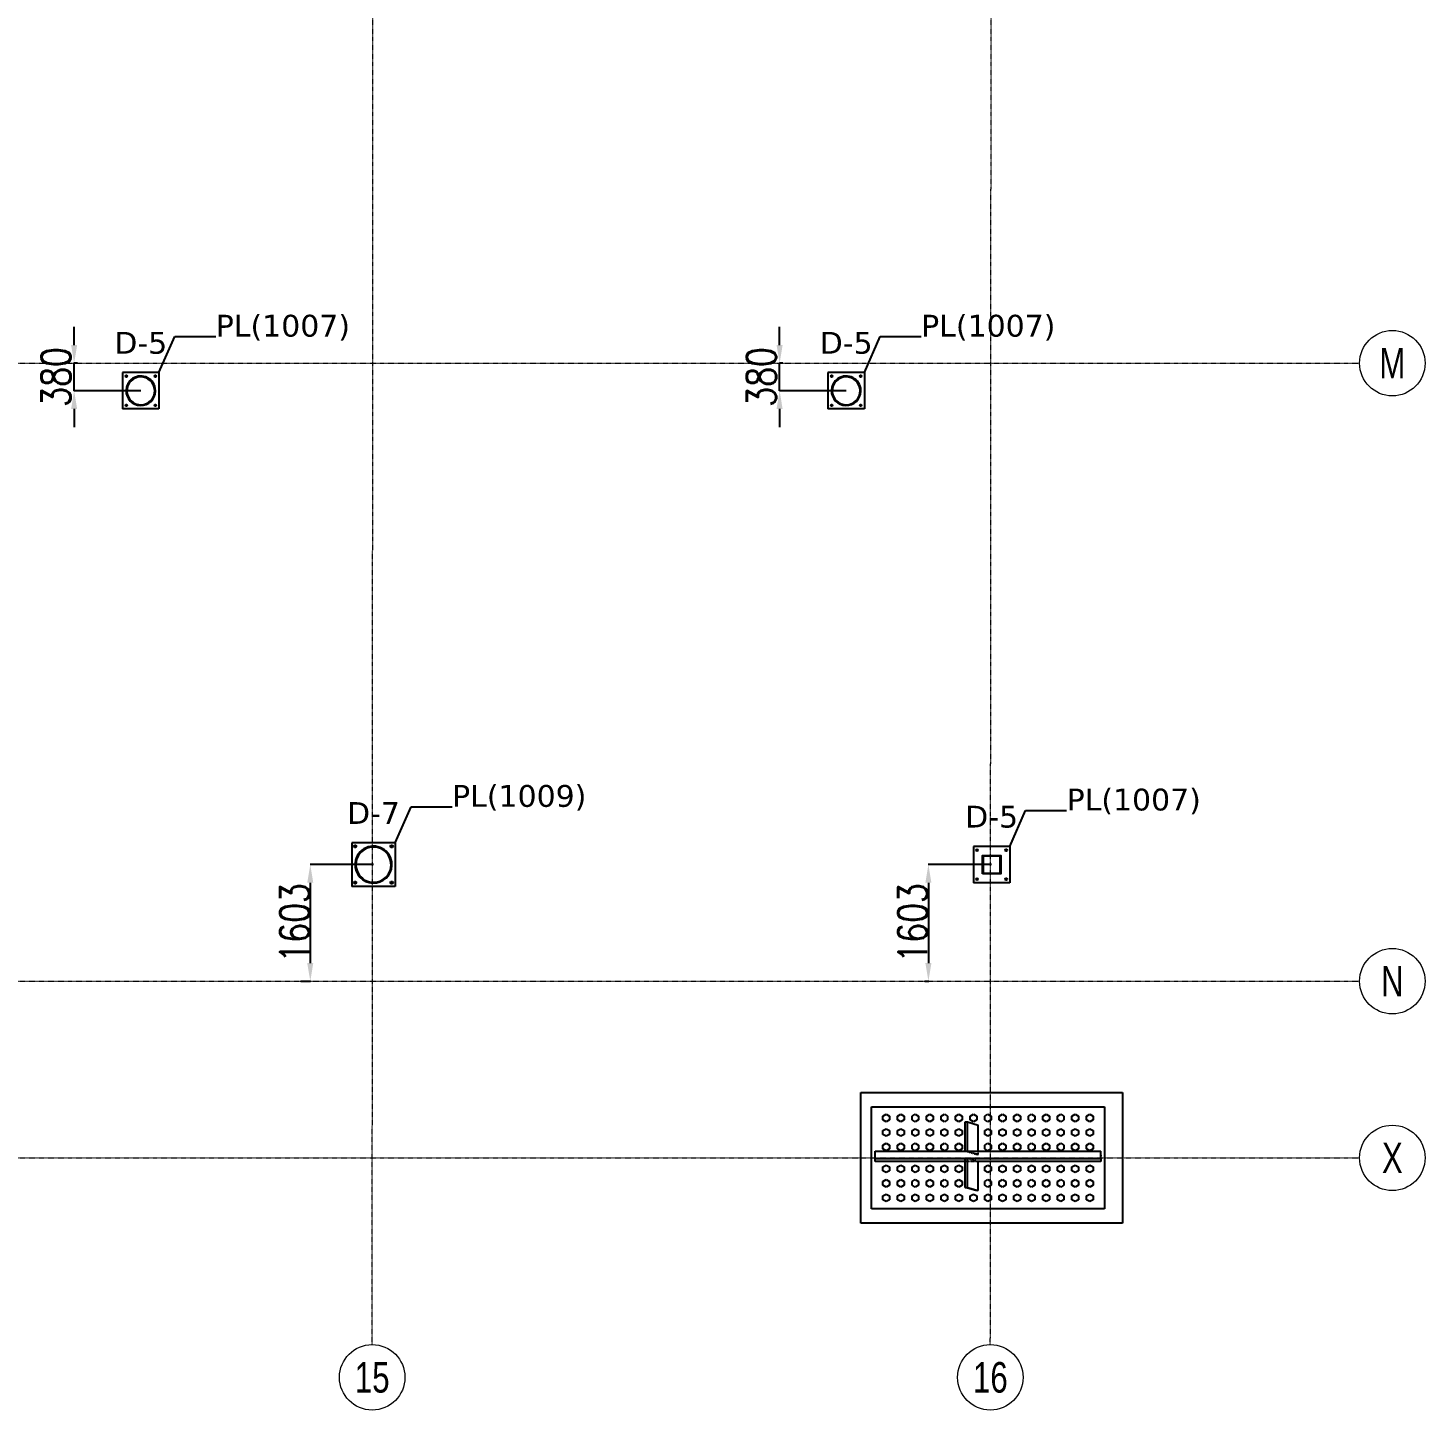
# Model space of a CAD drawing. Header units: millimetres. Extents: x 1541 to 289025, y -12015 to 47026.
# Drawn here: x 269813 to 289025, y 9007 to 28016 of the extents above; entities that cross this region are included whole.
import ezdxf
from ezdxf.enums import TextEntityAlignment as Align

# ---------------------------------------------------------------- set-up
doc = ezdxf.new("R2010")
doc.units = ezdxf.units.MM
doc.header["$LTSCALE"] = 0.1
doc.linetypes.add('DXK_LINE_DOT2', pattern=[3.9198, 1.9599, -1.9599])
doc.linetypes.add('Grid Line', pattern=[3.33375, 1.905, -0.47625, 0.47625, -0.47625])
doc.layers.get('0').update_dxf_attribs({"color": 255})
for name, color, linetype in [('COTAS', 8, 'Continuous'), ('PLATINAS', 5, 'Continuous'), ('TEXTO GENERAL', 3, 'Continuous')]:
    doc.layers.add(name, color=color, linetype=linetype)
doc.layers.add('E_EJES', color=8, linetype='Continuous', lineweight=9)
doc.layers.add('E_EJES-1', color=8, linetype='Grid Line', lineweight=9)
doc.styles.add('CNI_COTAS', font='romans.shx', dxfattribs={"width": 0.8})
doc.styles.add('Swis721 LtCn BT_1', font='swisscl.ttf', dxfattribs={"height": 0.42})
doc.styles.add('TEXTO GENERAL', font='verdana.ttf', dxfattribs={"height": 0.9})
doc.dimstyles.new('1.3', dxfattribs={"dimscale": 0, "dimtxt": 50, "dimasz": 30, "dimexe": 4, "dimexo": 4, "dimgap": 9, "dimtad": 1, "dimdec": 0, "dimzin": 4, "dimdsep": 46, "dimtxsty": 'CNI_COTAS', "dimcen": 0, "dimclrd": 256, "dimclrt": 3, "dimadec": 0, "dimazin": 0, "dimtfac": 1, "dimtdec": 0, "dimtmove": 2, "dimatfit": 0, "dimfxl": 0.05, "dimtolj": 1, "dimtzin": 0, "dimarcsym": 0})
doc.dimstyles.new('1.5', dxfattribs={"dimscale": 0, "dimtxt": 400, "dimasz": 250, "dimexe": 4, "dimexo": 4, "dimgap": 15, "dimtad": 1, "dimdec": 0, "dimzin": 4, "dimdsep": 46, "dimtxsty": 'CNI_COTAS', "dimcen": 0, "dimclrd": 256, "dimclrt": 3, "dimadec": 0, "dimazin": 0, "dimtfac": 1, "dimtdec": 0, "dimtmove": 2, "dimatfit": 0, "dimfxl": 0.05, "dimtolj": 1, "dimtzin": 0, "dimarcsym": 0})

# ---------------------------------------------------------------- blocks, each defined once
blk = doc.blocks.new('Grid - CNI_NOMBRE EJES-372759-_26_00m_LOC COLUMNAS Y MUROS PISO 7')
at = {"layer": 'E_EJES'}
blk.add_circle((0, 0), 0.003, dxfattribs=at)
blk = doc.blocks.new('*D837')
at = {"layer": 'COTAS', "color": 0, "lineweight": -2, "transparency": 16777216}
for p, q in [((273967, 16509), (273692, 16509)), ((273565, 14905), (273700, 14905))]:
    blk.add_line(p, q, dxfattribs=at)
at = {"layer": 'COTAS', "lineweight": -2, "transparency": 16777216}
blk.add_line((273696, 16259), (273696, 15155), dxfattribs=at)
at = {"layer": 'COTAS', "transparency": 16777216}
for points in [[(273654, 16259), (273737, 16259), (273696, 16509)], [(273654, 15155), (273737, 15155), (273696, 14905)]]:
    blk.add_solid(points, dxfattribs=at)
at = {"layer": 'Defpoints', "color": 0, "transparency": 16777216}
for p in [(273971, 16509), (273561, 14905), (273696, 14905)]:
    blk.add_point(p, dxfattribs=at)
at = {"layer": 'COTAS', "color": 3, "transparency": 16777216, "insert": (273481, 15707), "char_height": 400, "attachment_point": 5, "rotation": 90, "style": 'CNI_COTAS'}
blk.add_mtext('\\A1;1603', dxfattribs=at)
blk = doc.blocks.new('*D838')
at = {"layer": 'COTAS', "color": 0, "lineweight": -2, "transparency": 16777216}
for p, q in [((282255, 16509), (282192, 16509)), ((282147, 14905), (282200, 14905))]:
    blk.add_line(p, q, dxfattribs=at)
at = {"layer": 'COTAS', "lineweight": -2, "transparency": 16777216}
blk.add_line((282196, 16259), (282196, 15155), dxfattribs=at)
at = {"layer": 'COTAS', "transparency": 16777216}
for points in [[(282154, 16259), (282237, 16259), (282196, 16509)], [(282154, 15155), (282237, 15155), (282196, 14905)]]:
    blk.add_solid(points, dxfattribs=at)
at = {"layer": 'Defpoints', "color": 0, "transparency": 16777216}
for p in [(282259, 16509), (282143, 14905), (282196, 14905)]:
    blk.add_point(p, dxfattribs=at)
at = {"layer": 'COTAS', "color": 3, "transparency": 16777216, "insert": (281981, 15707), "char_height": 400, "attachment_point": 5, "rotation": 90, "style": 'CNI_COTAS'}
blk.add_mtext('\\A1;1603', dxfattribs=at)
blk = doc.blocks.new('*D864')
at = {"layer": 'COTAS', "lineweight": -2, "transparency": 16777216}
for p, q in [((280150, 23655), (280150, 23905)), ((280150, 23026), (280150, 23405)), ((280150, 22776), (280150, 22526))]:
    blk.add_line(p, q, dxfattribs=at)
at = {"layer": 'COTAS', "color": 0, "lineweight": -2, "transparency": 16777216}
for p, q in [((280196, 23405), (280146, 23405)), ((280196, 23026), (280146, 23026))]:
    blk.add_line(p, q, dxfattribs=at)
at = {"layer": 'COTAS', "transparency": 16777216}
for points in [[(280108, 23655), (280191, 23655), (280150, 23405)], [(280108, 22776), (280191, 22776), (280150, 23026)]]:
    blk.add_solid(points, dxfattribs=at)
at = {"layer": 'Defpoints', "color": 0, "transparency": 16777216}
for p in [(280150, 23405), (280200, 23405), (280200, 23026)]:
    blk.add_point(p, dxfattribs=at)
at = {"layer": 'COTAS', "color": 3, "transparency": 16777216, "insert": (279900, 23216), "char_height": 400, "attachment_point": 5, "rotation": 90, "style": 'CNI_COTAS'}
blk.add_mtext('\\A1;380', dxfattribs=at)
blk = doc.blocks.new('*D865')
at = {"layer": 'COTAS', "lineweight": -2, "transparency": 16777216}
for p, q in [((270448, 23655), (270448, 23905)), ((270448, 23026), (270448, 23405)), ((270448, 22776), (270448, 22526))]:
    blk.add_line(p, q, dxfattribs=at)
at = {"layer": 'COTAS', "color": 0, "lineweight": -2, "transparency": 16777216}
for p, q in [((270496, 23405), (270444, 23405)), ((270496, 23026), (270444, 23026))]:
    blk.add_line(p, q, dxfattribs=at)
at = {"layer": 'COTAS', "transparency": 16777216}
for points in [[(270407, 23655), (270490, 23655), (270448, 23405)], [(270407, 22776), (270490, 22776), (270448, 23026)]]:
    blk.add_solid(points, dxfattribs=at)
at = {"layer": 'Defpoints', "color": 0, "transparency": 16777216}
for p in [(270448, 23405), (270500, 23405), (270500, 23026)]:
    blk.add_point(p, dxfattribs=at)
at = {"layer": 'COTAS', "color": 3, "transparency": 16777216, "insert": (270198, 23216), "char_height": 400, "attachment_point": 5, "rotation": 90, "style": 'CNI_COTAS'}
blk.add_mtext('\\A1;380', dxfattribs=at)

msp = doc.modelspace()

# ---------------------------------------------------------------- linework, layer by layer
at = {"color": 7, "linetype": 'Continuous'}
for p, q in [((271149.3, 23225.8), (271157.1, 23239.3)), ((271157.1, 23212.3), (271149.3, 23225.8)), ((271157.1, 23239.3), (271172.7, 23239.3)), ((271172.7, 23212.3), (271157.1, 23212.3)), ((271172.7, 23239.3), (271180.5, 23225.8)), ((271180.5, 23225.8), (271172.7, 23212.3)), ((271549.3, 23225.8), (271557.1, 23239.3)), ((271557.1, 23212.3), (271549.3, 23225.8)), ((271557.1, 23239.3), (271572.7, 23239.3)), ((271572.7, 23212.3), (271557.1, 23212.3)), ((271572.7, 23239.3), (271580.5, 23225.8)), ((271580.5, 23225.8), (271572.7, 23212.3)), ((280849.4, 23225.8), (280857.2, 23239.3)), ((280857.2, 23212.3), (280849.4, 23225.8)), ((280857.2, 23239.3), (280872.7, 23239.3)), ((280872.7, 23212.3), (280857.2, 23212.3)), ((280872.7, 23239.3), (280880.5, 23225.8)), ((280880.5, 23225.8), (280872.7, 23212.3)), ((281249.4, 23225.8), (281257.2, 23239.3)), ((281257.2, 23212.3), (281249.4, 23225.8)), ((281257.2, 23239.3), (281272.7, 23239.3)), ((281272.7, 23212.3), (281257.2, 23212.3)), ((281272.7, 23239.3), (281280.5, 23225.8)), ((281280.5, 23225.8), (281272.7, 23212.3)), ((271149.3, 22825.8), (271157.1, 22839.3)), ((271157.1, 22812.3), (271149.3, 22825.8)), ((271157.1, 22839.3), (271172.7, 22839.3)), ((271172.7, 22812.3), (271157.1, 22812.3)), ((271172.7, 22839.3), (271180.5, 22825.8)), ((271180.5, 22825.8), (271172.7, 22812.3)), ((271549.3, 22825.8), (271557.1, 22839.3)), ((271557.1, 22812.3), (271549.3, 22825.8)), ((271557.1, 22839.3), (271572.7, 22839.3)), ((271572.7, 22812.3), (271557.1, 22812.3)), ((271572.7, 22839.3), (271580.5, 22825.8)), ((271580.5, 22825.8), (271572.7, 22812.3)), ((280849.4, 22825.8), (280857.2, 22839.3)), ((280857.2, 22812.3), (280849.4, 22825.8)), ((280857.2, 22839.3), (280872.7, 22839.3)), ((280872.7, 22812.3), (280857.2, 22812.3)), ((280872.7, 22839.3), (280880.5, 22825.8)), ((280880.5, 22825.8), (280872.7, 22812.3)), ((281249.4, 22825.8), (281257.2, 22839.3)), ((281257.2, 22812.3), (281249.4, 22825.8)), ((281257.2, 22839.3), (281272.7, 22839.3)), ((281272.7, 22812.3), (281257.2, 22812.3)), ((281272.7, 22839.3), (281280.5, 22825.8)), ((281280.5, 22825.8), (281272.7, 22812.3)), ((274296.5, 16758.7), (274305.7, 16774.7)), ((274305.7, 16742.7), (274296.5, 16758.7)), ((274305.7, 16774.7), (274324.2, 16774.7)), ((274324.2, 16742.7), (274305.7, 16742.7)), ((274324.2, 16774.7), (274333.4, 16758.7)), ((274333.4, 16758.7), (274324.2, 16742.7)), ((274796.5, 16758.7), (274805.7, 16774.7)), ((274805.7, 16742.7), (274796.5, 16758.7)), ((274805.7, 16774.7), (274824.2, 16774.7)), ((274824.2, 16742.7), (274805.7, 16742.7)), ((274824.2, 16774.7), (274833.4, 16758.7)), ((274833.4, 16758.7), (274824.2, 16742.7)), ((282849.4, 16708.8), (282857.1, 16722.3)), ((282857.1, 16722.3), (282872.7, 16722.3)), ((282872.7, 16722.3), (282880.5, 16708.8)), ((283249.4, 16708.8), (283257.1, 16722.3)), ((283257.1, 16722.3), (283272.7, 16722.3)), ((283272.7, 16722.3), (283280.5, 16708.8)), ((282857.1, 16695.3), (282849.4, 16708.8)), ((282872.7, 16695.3), (282857.1, 16695.3)), ((282880.5, 16708.8), (282872.7, 16695.3)), ((283257.1, 16695.3), (283249.4, 16708.8)), ((283272.7, 16695.3), (283257.1, 16695.3)), ((283280.5, 16708.8), (283272.7, 16695.3)), ((274296.5, 16258.7), (274305.7, 16274.7)), ((274305.7, 16242.7), (274296.5, 16258.7)), ((274305.7, 16274.7), (274324.2, 16274.7)), ((274324.2, 16242.7), (274305.7, 16242.7)), ((274324.2, 16274.7), (274333.4, 16258.7)), ((274333.4, 16258.7), (274324.2, 16242.7)), ((274796.5, 16258.7), (274805.7, 16274.7)), ((274805.7, 16242.7), (274796.5, 16258.7)), ((274805.7, 16274.7), (274824.2, 16274.7)), ((274824.2, 16242.7), (274805.7, 16242.7)), ((274824.2, 16274.7), (274833.4, 16258.7)), ((274833.4, 16258.7), (274824.2, 16242.7)), ((282849.4, 16308.8), (282857.1, 16322.3)), ((282857.1, 16295.3), (282849.4, 16308.8)), ((282857.1, 16322.3), (282872.7, 16322.3)), ((282872.7, 16295.3), (282857.1, 16295.3)), ((282872.7, 16322.3), (282880.5, 16308.8)), ((282880.5, 16308.8), (282872.7, 16295.3)), ((283249.4, 16308.8), (283257.1, 16322.3)), ((283257.1, 16295.3), (283249.4, 16308.8)), ((283257.1, 16322.3), (283272.7, 16322.3)), ((283272.7, 16295.3), (283257.1, 16295.3)), ((283272.7, 16322.3), (283280.5, 16308.8)), ((283280.5, 16308.8), (283272.7, 16295.3))]:
    msp.add_line(p, q, dxfattribs=at)
at = {"color": 8, "linetype": 'Continuous'}
for p, q in [((281264.9, 13375.4), (284864.9, 13375.4)), ((281264.9, 11575.4), (281264.9, 13375.4)), ((284864.9, 13375.4), (284864.9, 11575.4)), ((281415.2, 11775.4), (281415.2, 13175.4)), ((281415.2, 13175.4), (284615.2, 13175.4)), ((281570.2, 13051.4), (281615.2, 13077.4)), ((281615.2, 13077.4), (281660.2, 13051.4)), ((281770.2, 13051.4), (281815.2, 13077.4)), ((281815.2, 13077.4), (281860.2, 13051.4)), ((281970.2, 13051.4), (282015.2, 13077.4)), ((282015.2, 13077.4), (282060.2, 13051.4)), ((282170.2, 13051.4), (282215.2, 13077.4)), ((282215.2, 13077.4), (282260.2, 13051.4)), ((282370.2, 13051.4), (282415.2, 13077.4)), ((282415.2, 13077.4), (282460.2, 13051.4)), ((282570.2, 13051.4), (282615.2, 13077.4)), ((282615.2, 13077.4), (282660.2, 13051.4)), ((282770.2, 13051.4), (282815.2, 13077.4)), ((282815.2, 13077.4), (282860.2, 13051.4)), ((282970.2, 13051.4), (283015.2, 13077.4)), ((283015.2, 13077.4), (283060.2, 13051.4)), ((283170.2, 13051.4), (283215.2, 13077.4)), ((283215.2, 13077.4), (283260.2, 13051.4)), ((283370.2, 13051.4), (283415.2, 13077.4)), ((283415.2, 13077.4), (283460.2, 13051.4)), ((283570.2, 13051.4), (283615.2, 13077.4)), ((283615.2, 13077.4), (283660.2, 13051.4)), ((283770.2, 13051.4), (283815.2, 13077.4)), ((283815.2, 13077.4), (283860.2, 13051.4)), ((283970.2, 13051.4), (284015.2, 13077.4)), ((284015.2, 13077.4), (284060.2, 13051.4)), ((284170.2, 13051.4), (284215.2, 13077.4)), ((284215.2, 13077.4), (284260.2, 13051.4)), ((284370.2, 13051.4), (284415.2, 13077.4)), ((284415.2, 13077.4), (284460.2, 13051.4)), ((284615.2, 13175.4), (284615.2, 11775.4)), ((281570.2, 12999.4), (281570.2, 13051.4)), ((281615.2, 12973.4), (281570.2, 12999.4)), ((281570.2, 12851.4), (281615.2, 12877.4)), ((281660.2, 12999.4), (281615.2, 12973.4)), ((281615.2, 12877.4), (281660.2, 12851.4)), ((281660.2, 13051.4), (281660.2, 12999.4)), ((281770.2, 12999.4), (281770.2, 13051.4)), ((281815.2, 12973.4), (281770.2, 12999.4)), ((281770.2, 12851.4), (281815.2, 12877.4)), ((281860.2, 12999.4), (281815.2, 12973.4)), ((281815.2, 12877.4), (281860.2, 12851.4)), ((281860.2, 13051.4), (281860.2, 12999.4)), ((281970.2, 12999.4), (281970.2, 13051.4)), ((282015.2, 12973.4), (281970.2, 12999.4)), ((281970.2, 12851.4), (282015.2, 12877.4)), ((282060.2, 12999.4), (282015.2, 12973.4)), ((282015.2, 12877.4), (282060.2, 12851.4)), ((282060.2, 13051.4), (282060.2, 12999.4)), ((282170.2, 12999.4), (282170.2, 13051.4)), ((282215.2, 12973.4), (282170.2, 12999.4)), ((282170.2, 12851.4), (282215.2, 12877.4)), ((282260.2, 12999.4), (282215.2, 12973.4)), ((282215.2, 12877.4), (282260.2, 12851.4)), ((282260.2, 13051.4), (282260.2, 12999.4)), ((282370.2, 12999.4), (282370.2, 13051.4)), ((282415.2, 12973.4), (282370.2, 12999.4)), ((282370.2, 12851.4), (282415.2, 12877.4)), ((282460.2, 12999.4), (282415.2, 12973.4)), ((282415.2, 12877.4), (282460.2, 12851.4)), ((282460.2, 13051.4), (282460.2, 12999.4)), ((282570.2, 12999.4), (282570.2, 13051.4)), ((282615.2, 12973.4), (282570.2, 12999.4)), ((282570.2, 12851.4), (282615.2, 12877.4)), ((282660.2, 12999.4), (282615.2, 12973.4)), ((282615.2, 12877.4), (282660.2, 12851.4)), ((282660.2, 13051.4), (282660.2, 12999.4)), ((282699.3, 12568.5), (282699.3, 12970)), ((282699.3, 12970), (282732.7, 12969.2)), ((282732.7, 12969.2), (282881, 12924.8)), ((282732.7, 12567.7), (282732.7, 12969.2)), ((282770.2, 12999.4), (282770.2, 13051.4)), ((282815.2, 12973.4), (282770.2, 12999.4)), ((282860.2, 12999.4), (282815.2, 12973.4)), ((282860.2, 13051.4), (282860.2, 12999.4)), ((282880.3, 12569), (282881, 12924.8)), ((282970.2, 12999.4), (282970.2, 13051.4)), ((283015.2, 12973.4), (282970.2, 12999.4)), ((282970.2, 12851.4), (283015.2, 12877.4)), ((283060.2, 12999.4), (283015.2, 12973.4)), ((283015.2, 12877.4), (283060.2, 12851.4)), ((283060.2, 13051.4), (283060.2, 12999.4)), ((283170.2, 12999.4), (283170.2, 13051.4)), ((283215.2, 12973.4), (283170.2, 12999.4)), ((283170.2, 12851.4), (283215.2, 12877.4)), ((283260.2, 12999.4), (283215.2, 12973.4)), ((283215.2, 12877.4), (283260.2, 12851.4)), ((283260.2, 13051.4), (283260.2, 12999.4)), ((283370.2, 12999.4), (283370.2, 13051.4)), ((283415.2, 12973.4), (283370.2, 12999.4)), ((283370.2, 12851.4), (283415.2, 12877.4)), ((283460.2, 12999.4), (283415.2, 12973.4)), ((283415.2, 12877.4), (283460.2, 12851.4)), ((283460.2, 13051.4), (283460.2, 12999.4)), ((283570.2, 12999.4), (283570.2, 13051.4)), ((283615.2, 12973.4), (283570.2, 12999.4)), ((283570.2, 12851.4), (283615.2, 12877.4)), ((283660.2, 12999.4), (283615.2, 12973.4)), ((283615.2, 12877.4), (283660.2, 12851.4)), ((283660.2, 13051.4), (283660.2, 12999.4)), ((283770.2, 12999.4), (283770.2, 13051.4)), ((283815.2, 12973.4), (283770.2, 12999.4)), ((283770.2, 12851.4), (283815.2, 12877.4)), ((283860.2, 12999.4), (283815.2, 12973.4)), ((283815.2, 12877.4), (283860.2, 12851.4)), ((283860.2, 13051.4), (283860.2, 12999.4)), ((283970.2, 12999.4), (283970.2, 13051.4)), ((284015.2, 12973.4), (283970.2, 12999.4)), ((283970.2, 12851.4), (284015.2, 12877.4)), ((284060.2, 12999.4), (284015.2, 12973.4)), ((284015.2, 12877.4), (284060.2, 12851.4)), ((284060.2, 13051.4), (284060.2, 12999.4)), ((284170.2, 12999.4), (284170.2, 13051.4)), ((284215.2, 12973.4), (284170.2, 12999.4)), ((284170.2, 12851.4), (284215.2, 12877.4)), ((284260.2, 12999.4), (284215.2, 12973.4)), ((284215.2, 12877.4), (284260.2, 12851.4)), ((284260.2, 13051.4), (284260.2, 12999.4)), ((284370.2, 12999.4), (284370.2, 13051.4)), ((284415.2, 12973.4), (284370.2, 12999.4)), ((284370.2, 12851.4), (284415.2, 12877.4)), ((284460.2, 12999.4), (284415.2, 12973.4)), ((284415.2, 12877.4), (284460.2, 12851.4)), ((284460.2, 13051.4), (284460.2, 12999.4)), ((281570.2, 12799.4), (281570.2, 12851.4)), ((281615.2, 12773.4), (281570.2, 12799.4)), ((281660.2, 12799.4), (281615.2, 12773.4)), ((281660.2, 12851.4), (281660.2, 12799.4)), ((281770.2, 12799.4), (281770.2, 12851.4)), ((281815.2, 12773.4), (281770.2, 12799.4)), ((281860.2, 12799.4), (281815.2, 12773.4)), ((281860.2, 12851.4), (281860.2, 12799.4)), ((281970.2, 12799.4), (281970.2, 12851.4)), ((282015.2, 12773.4), (281970.2, 12799.4)), ((282060.2, 12799.4), (282015.2, 12773.4)), ((282060.2, 12851.4), (282060.2, 12799.4)), ((282170.2, 12799.4), (282170.2, 12851.4)), ((282215.2, 12773.4), (282170.2, 12799.4)), ((282260.2, 12799.4), (282215.2, 12773.4)), ((282260.2, 12851.4), (282260.2, 12799.4)), ((282370.2, 12799.4), (282370.2, 12851.4)), ((282415.2, 12773.4), (282370.2, 12799.4)), ((282460.2, 12799.4), (282415.2, 12773.4)), ((282460.2, 12851.4), (282460.2, 12799.4)), ((282570.2, 12799.4), (282570.2, 12851.4)), ((282615.2, 12773.4), (282570.2, 12799.4)), ((282660.2, 12799.4), (282615.2, 12773.4)), ((282660.2, 12851.4), (282660.2, 12799.4)), ((282970.2, 12799.4), (282970.2, 12851.4)), ((283015.2, 12773.4), (282970.2, 12799.4)), ((283060.2, 12799.4), (283015.2, 12773.4)), ((283060.2, 12851.4), (283060.2, 12799.4)), ((283170.2, 12799.4), (283170.2, 12851.4)), ((283215.2, 12773.4), (283170.2, 12799.4)), ((283260.2, 12799.4), (283215.2, 12773.4)), ((283260.2, 12851.4), (283260.2, 12799.4)), ((283370.2, 12799.4), (283370.2, 12851.4)), ((283415.2, 12773.4), (283370.2, 12799.4)), ((283460.2, 12799.4), (283415.2, 12773.4)), ((283460.2, 12851.4), (283460.2, 12799.4)), ((283570.2, 12799.4), (283570.2, 12851.4)), ((283615.2, 12773.4), (283570.2, 12799.4)), ((283660.2, 12799.4), (283615.2, 12773.4)), ((283660.2, 12851.4), (283660.2, 12799.4)), ((283770.2, 12799.4), (283770.2, 12851.4)), ((283815.2, 12773.4), (283770.2, 12799.4)), ((283860.2, 12799.4), (283815.2, 12773.4)), ((283860.2, 12851.4), (283860.2, 12799.4)), ((283970.2, 12799.4), (283970.2, 12851.4)), ((284015.2, 12773.4), (283970.2, 12799.4)), ((284060.2, 12799.4), (284015.2, 12773.4)), ((284060.2, 12851.4), (284060.2, 12799.4)), ((284170.2, 12799.4), (284170.2, 12851.4)), ((284215.2, 12773.4), (284170.2, 12799.4)), ((284260.2, 12799.4), (284215.2, 12773.4)), ((284260.2, 12851.4), (284260.2, 12799.4)), ((284370.2, 12799.4), (284370.2, 12851.4)), ((284415.2, 12773.4), (284370.2, 12799.4)), ((284460.2, 12799.4), (284415.2, 12773.4)), ((284460.2, 12851.4), (284460.2, 12799.4)), ((281465.1, 12468.6), (281465.1, 12569)), ((281465.1, 12569), (284558.6, 12569)), ((281570.2, 12651.4), (281615.2, 12677.4)), ((281570.2, 12599.4), (281570.2, 12651.4)), ((281615.2, 12573.4), (281570.2, 12599.4)), ((281615.2, 12677.4), (281660.2, 12651.4)), ((281660.2, 12599.4), (281615.2, 12573.4)), ((281660.2, 12651.4), (281660.2, 12599.4)), ((281770.2, 12651.4), (281815.2, 12677.4)), ((281770.2, 12599.4), (281770.2, 12651.4)), ((281815.2, 12573.4), (281770.2, 12599.4)), ((281815.2, 12677.4), (281860.2, 12651.4)), ((281860.2, 12599.4), (281815.2, 12573.4)), ((281860.2, 12651.4), (281860.2, 12599.4)), ((281970.2, 12651.4), (282015.2, 12677.4)), ((281970.2, 12599.4), (281970.2, 12651.4)), ((282015.2, 12573.4), (281970.2, 12599.4)), ((282015.2, 12677.4), (282060.2, 12651.4)), ((282060.2, 12599.4), (282015.2, 12573.4)), ((282060.2, 12651.4), (282060.2, 12599.4)), ((282170.2, 12651.4), (282215.2, 12677.4)), ((282170.2, 12599.4), (282170.2, 12651.4)), ((282215.2, 12573.4), (282170.2, 12599.4)), ((282215.2, 12677.4), (282260.2, 12651.4)), ((282260.2, 12599.4), (282215.2, 12573.4)), ((282260.2, 12651.4), (282260.2, 12599.4)), ((282370.2, 12651.4), (282415.2, 12677.4)), ((282370.2, 12599.4), (282370.2, 12651.4)), ((282415.2, 12573.4), (282370.2, 12599.4)), ((282415.2, 12677.4), (282460.2, 12651.4)), ((282460.2, 12599.4), (282415.2, 12573.4)), ((282460.2, 12651.4), (282460.2, 12599.4)), ((282570.2, 12651.4), (282615.2, 12677.4)), ((282570.2, 12599.4), (282570.2, 12651.4)), ((282615.2, 12573.4), (282570.2, 12599.4)), ((282615.2, 12677.4), (282660.2, 12651.4)), ((282660.2, 12599.4), (282615.2, 12573.4)), ((282660.2, 12651.4), (282660.2, 12599.4)), ((282699.3, 12568.5), (282732.7, 12567.7)), ((282970.2, 12651.4), (283015.2, 12677.4)), ((282970.2, 12599.4), (282970.2, 12651.4)), ((283015.2, 12573.4), (282970.2, 12599.4)), ((283015.2, 12677.4), (283060.2, 12651.4)), ((283060.2, 12599.4), (283015.2, 12573.4)), ((283060.2, 12651.4), (283060.2, 12599.4)), ((283170.2, 12651.4), (283215.2, 12677.4)), ((283170.2, 12599.4), (283170.2, 12651.4)), ((283215.2, 12573.4), (283170.2, 12599.4)), ((283215.2, 12677.4), (283260.2, 12651.4)), ((283260.2, 12599.4), (283215.2, 12573.4)), ((283260.2, 12651.4), (283260.2, 12599.4)), ((283370.2, 12651.4), (283415.2, 12677.4)), ((283370.2, 12599.4), (283370.2, 12651.4)), ((283415.2, 12573.4), (283370.2, 12599.4)), ((283415.2, 12677.4), (283460.2, 12651.4)), ((283460.2, 12599.4), (283415.2, 12573.4)), ((283460.2, 12651.4), (283460.2, 12599.4)), ((283570.2, 12651.4), (283615.2, 12677.4)), ((283570.2, 12599.4), (283570.2, 12651.4)), ((283615.2, 12573.4), (283570.2, 12599.4)), ((283615.2, 12677.4), (283660.2, 12651.4)), ((283660.2, 12599.4), (283615.2, 12573.4)), ((283660.2, 12651.4), (283660.2, 12599.4)), ((283770.2, 12651.4), (283815.2, 12677.4)), ((283770.2, 12599.4), (283770.2, 12651.4)), ((283815.2, 12573.4), (283770.2, 12599.4)), ((283815.2, 12677.4), (283860.2, 12651.4)), ((283860.2, 12599.4), (283815.2, 12573.4)), ((283860.2, 12651.4), (283860.2, 12599.4)), ((283970.2, 12651.4), (284015.2, 12677.4)), ((283970.2, 12599.4), (283970.2, 12651.4)), ((284015.2, 12573.4), (283970.2, 12599.4)), ((284015.2, 12677.4), (284060.2, 12651.4)), ((284060.2, 12599.4), (284015.2, 12573.4)), ((284060.2, 12651.4), (284060.2, 12599.4)), ((284170.2, 12651.4), (284215.2, 12677.4)), ((284170.2, 12599.4), (284170.2, 12651.4)), ((284215.2, 12573.4), (284170.2, 12599.4)), ((284215.2, 12677.4), (284260.2, 12651.4)), ((284260.2, 12599.4), (284215.2, 12573.4)), ((284260.2, 12651.4), (284260.2, 12599.4)), ((284370.2, 12651.4), (284415.2, 12677.4)), ((284370.2, 12599.4), (284370.2, 12651.4)), ((284415.2, 12573.4), (284370.2, 12599.4)), ((284415.2, 12677.4), (284460.2, 12651.4)), ((284460.2, 12599.4), (284415.2, 12573.4)), ((284460.2, 12651.4), (284460.2, 12599.4)), ((284558.6, 12569), (284565.1, 12568.4)), ((284558.6, 12569), (284565.1, 12497)), ((284565.1, 12497), (284565.1, 12568.4)), ((284565.1, 12468.6), (284565.1, 12497)), ((281465.1, 12425.6), (281465.1, 12468.6)), ((281465.1, 12468.6), (284565.1, 12468.6)), ((282699.2, 12425.6), (281465.1, 12425.6)), ((281570.2, 12351.4), (281615.2, 12377.4)), ((281570.2, 12299.4), (281570.2, 12351.4)), ((281615.2, 12273.4), (281570.2, 12299.4)), ((281615.2, 12377.4), (281660.2, 12351.4)), ((281660.2, 12299.4), (281615.2, 12273.4)), ((281660.2, 12351.4), (281660.2, 12299.4)), ((281770.2, 12351.4), (281815.2, 12377.4)), ((281770.2, 12299.4), (281770.2, 12351.4)), ((281815.2, 12273.4), (281770.2, 12299.4)), ((281815.2, 12377.4), (281860.2, 12351.4)), ((281860.2, 12299.4), (281815.2, 12273.4)), ((281860.2, 12351.4), (281860.2, 12299.4)), ((281970.2, 12351.4), (282015.2, 12377.4)), ((281970.2, 12299.4), (281970.2, 12351.4)), ((282015.2, 12273.4), (281970.2, 12299.4)), ((282015.2, 12377.4), (282060.2, 12351.4)), ((282060.2, 12299.4), (282015.2, 12273.4)), ((282060.2, 12351.4), (282060.2, 12299.4)), ((282170.2, 12351.4), (282215.2, 12377.4)), ((282170.2, 12299.4), (282170.2, 12351.4)), ((282215.2, 12273.4), (282170.2, 12299.4)), ((282215.2, 12377.4), (282260.2, 12351.4)), ((282260.2, 12299.4), (282215.2, 12273.4)), ((282260.2, 12351.4), (282260.2, 12299.4)), ((282370.2, 12351.4), (282415.2, 12377.4)), ((282370.2, 12299.4), (282370.2, 12351.4)), ((282415.2, 12273.4), (282370.2, 12299.4)), ((282415.2, 12377.4), (282460.2, 12351.4)), ((282460.2, 12299.4), (282415.2, 12273.4)), ((282460.2, 12351.4), (282460.2, 12299.4)), ((282570.2, 12351.4), (282615.2, 12377.4)), ((282570.2, 12299.4), (282570.2, 12351.4)), ((282615.2, 12273.4), (282570.2, 12299.4)), ((282615.2, 12377.4), (282660.2, 12351.4)), ((282660.2, 12299.4), (282615.2, 12273.4)), ((282660.2, 12351.4), (282660.2, 12299.4)), ((282699.1, 12070), (282699.2, 12471.7)), ((282699.2, 12471.7), (282732.7, 12470.9)), ((282732.6, 12069.2), (282732.7, 12470.9)), ((282880.1, 12025.9), (282881, 12426.2)), ((284565.1, 12425.6), (282881, 12425.6)), ((282970.2, 12351.4), (283015.2, 12377.4)), ((282970.2, 12299.4), (282970.2, 12351.4)), ((283015.2, 12273.4), (282970.2, 12299.4)), ((283015.2, 12377.4), (283060.2, 12351.4)), ((283060.2, 12299.4), (283015.2, 12273.4)), ((283060.2, 12351.4), (283060.2, 12299.4)), ((283170.2, 12351.4), (283215.2, 12377.4)), ((283170.2, 12299.4), (283170.2, 12351.4)), ((283215.2, 12273.4), (283170.2, 12299.4)), ((283215.2, 12377.4), (283260.2, 12351.4)), ((283260.2, 12299.4), (283215.2, 12273.4)), ((283260.2, 12351.4), (283260.2, 12299.4)), ((283370.2, 12351.4), (283415.2, 12377.4)), ((283370.2, 12299.4), (283370.2, 12351.4)), ((283415.2, 12273.4), (283370.2, 12299.4)), ((283415.2, 12377.4), (283460.2, 12351.4)), ((283460.2, 12299.4), (283415.2, 12273.4)), ((283460.2, 12351.4), (283460.2, 12299.4)), ((283570.2, 12351.4), (283615.2, 12377.4)), ((283570.2, 12299.4), (283570.2, 12351.4)), ((283615.2, 12273.4), (283570.2, 12299.4)), ((283615.2, 12377.4), (283660.2, 12351.4)), ((283660.2, 12299.4), (283615.2, 12273.4)), ((283660.2, 12351.4), (283660.2, 12299.4)), ((283770.2, 12351.4), (283815.2, 12377.4)), ((283770.2, 12299.4), (283770.2, 12351.4)), ((283815.2, 12273.4), (283770.2, 12299.4)), ((283815.2, 12377.4), (283860.2, 12351.4)), ((283860.2, 12299.4), (283815.2, 12273.4)), ((283860.2, 12351.4), (283860.2, 12299.4)), ((283970.2, 12351.4), (284015.2, 12377.4)), ((283970.2, 12299.4), (283970.2, 12351.4)), ((284015.2, 12273.4), (283970.2, 12299.4)), ((284015.2, 12377.4), (284060.2, 12351.4)), ((284060.2, 12299.4), (284015.2, 12273.4)), ((284060.2, 12351.4), (284060.2, 12299.4)), ((284170.2, 12351.4), (284215.2, 12377.4)), ((284170.2, 12299.4), (284170.2, 12351.4)), ((284215.2, 12273.4), (284170.2, 12299.4)), ((284215.2, 12377.4), (284260.2, 12351.4)), ((284260.2, 12299.4), (284215.2, 12273.4)), ((284260.2, 12351.4), (284260.2, 12299.4)), ((284370.2, 12351.4), (284415.2, 12377.4)), ((284370.2, 12299.4), (284370.2, 12351.4)), ((284415.2, 12273.4), (284370.2, 12299.4)), ((284415.2, 12377.4), (284460.2, 12351.4)), ((284460.2, 12299.4), (284415.2, 12273.4)), ((284460.2, 12351.4), (284460.2, 12299.4)), ((284565.1, 12468.6), (284565.1, 12425.6)), ((281570.2, 12151.4), (281615.2, 12177.4)), ((281570.2, 12099.4), (281570.2, 12151.4)), ((281615.2, 12177.4), (281660.2, 12151.4)), ((281660.2, 12151.4), (281660.2, 12099.4)), ((281770.2, 12151.4), (281815.2, 12177.4)), ((281770.2, 12099.4), (281770.2, 12151.4)), ((281815.2, 12177.4), (281860.2, 12151.4)), ((281860.2, 12151.4), (281860.2, 12099.4)), ((281970.2, 12151.4), (282015.2, 12177.4)), ((281970.2, 12099.4), (281970.2, 12151.4)), ((282015.2, 12177.4), (282060.2, 12151.4)), ((282060.2, 12151.4), (282060.2, 12099.4)), ((282170.2, 12151.4), (282215.2, 12177.4)), ((282170.2, 12099.4), (282170.2, 12151.4)), ((282215.2, 12177.4), (282260.2, 12151.4)), ((282260.2, 12151.4), (282260.2, 12099.4)), ((282370.2, 12151.4), (282415.2, 12177.4)), ((282370.2, 12099.4), (282370.2, 12151.4)), ((282415.2, 12177.4), (282460.2, 12151.4)), ((282460.2, 12151.4), (282460.2, 12099.4)), ((282570.2, 12151.4), (282615.2, 12177.4)), ((282570.2, 12099.4), (282570.2, 12151.4)), ((282615.2, 12177.4), (282660.2, 12151.4)), ((282660.2, 12151.4), (282660.2, 12099.4)), ((282970.2, 12151.4), (283015.2, 12177.4)), ((282970.2, 12099.4), (282970.2, 12151.4)), ((283015.2, 12177.4), (283060.2, 12151.4)), ((283060.2, 12151.4), (283060.2, 12099.4)), ((283170.2, 12151.4), (283215.2, 12177.4)), ((283170.2, 12099.4), (283170.2, 12151.4)), ((283215.2, 12177.4), (283260.2, 12151.4)), ((283260.2, 12151.4), (283260.2, 12099.4)), ((283370.2, 12151.4), (283415.2, 12177.4)), ((283370.2, 12099.4), (283370.2, 12151.4)), ((283415.2, 12177.4), (283460.2, 12151.4)), ((283460.2, 12151.4), (283460.2, 12099.4)), ((283570.2, 12151.4), (283615.2, 12177.4)), ((283570.2, 12099.4), (283570.2, 12151.4)), ((283615.2, 12177.4), (283660.2, 12151.4)), ((283660.2, 12151.4), (283660.2, 12099.4)), ((283770.2, 12151.4), (283815.2, 12177.4)), ((283770.2, 12099.4), (283770.2, 12151.4)), ((283815.2, 12177.4), (283860.2, 12151.4)), ((283860.2, 12151.4), (283860.2, 12099.4)), ((283970.2, 12151.4), (284015.2, 12177.4)), ((283970.2, 12099.4), (283970.2, 12151.4)), ((284015.2, 12177.4), (284060.2, 12151.4)), ((284060.2, 12151.4), (284060.2, 12099.4)), ((284170.2, 12151.4), (284215.2, 12177.4)), ((284170.2, 12099.4), (284170.2, 12151.4)), ((284215.2, 12177.4), (284260.2, 12151.4)), ((284260.2, 12151.4), (284260.2, 12099.4)), ((284370.2, 12151.4), (284415.2, 12177.4)), ((284370.2, 12099.4), (284370.2, 12151.4)), ((284415.2, 12177.4), (284460.2, 12151.4)), ((284460.2, 12151.4), (284460.2, 12099.4)), ((281615.2, 12073.4), (281570.2, 12099.4)), ((281570.2, 11951.4), (281615.2, 11977.4)), ((281570.2, 11899.4), (281570.2, 11951.4)), ((281660.2, 12099.4), (281615.2, 12073.4)), ((281615.2, 11977.4), (281660.2, 11951.4)), ((281660.2, 11951.4), (281660.2, 11899.4)), ((281815.2, 12073.4), (281770.2, 12099.4)), ((281770.2, 11951.4), (281815.2, 11977.4)), ((281770.2, 11899.4), (281770.2, 11951.4)), ((281860.2, 12099.4), (281815.2, 12073.4)), ((281815.2, 11977.4), (281860.2, 11951.4)), ((281860.2, 11951.4), (281860.2, 11899.4)), ((282015.2, 12073.4), (281970.2, 12099.4)), ((281970.2, 11951.4), (282015.2, 11977.4)), ((281970.2, 11899.4), (281970.2, 11951.4)), ((282060.2, 12099.4), (282015.2, 12073.4)), ((282015.2, 11977.4), (282060.2, 11951.4)), ((282060.2, 11951.4), (282060.2, 11899.4)), ((282215.2, 12073.4), (282170.2, 12099.4)), ((282170.2, 11951.4), (282215.2, 11977.4)), ((282170.2, 11899.4), (282170.2, 11951.4)), ((282260.2, 12099.4), (282215.2, 12073.4)), ((282215.2, 11977.4), (282260.2, 11951.4)), ((282260.2, 11951.4), (282260.2, 11899.4)), ((282415.2, 12073.4), (282370.2, 12099.4)), ((282370.2, 11951.4), (282415.2, 11977.4)), ((282370.2, 11899.4), (282370.2, 11951.4)), ((282460.2, 12099.4), (282415.2, 12073.4)), ((282415.2, 11977.4), (282460.2, 11951.4)), ((282460.2, 11951.4), (282460.2, 11899.4)), ((282615.2, 12073.4), (282570.2, 12099.4)), ((282570.2, 11951.4), (282615.2, 11977.4)), ((282570.2, 11899.4), (282570.2, 11951.4)), ((282660.2, 12099.4), (282615.2, 12073.4)), ((282615.2, 11977.4), (282660.2, 11951.4)), ((282660.2, 11951.4), (282660.2, 11899.4)), ((282849.5, 12026), (282699.1, 12070)), ((282699.1, 12070), (282732.6, 12069.2)), ((282732.6, 12069.2), (282880.1, 12025.9)), ((282770.2, 11951.4), (282815.2, 11977.4)), ((282770.2, 11899.4), (282770.2, 11951.4)), ((282815.2, 11977.4), (282860.2, 11951.4)), ((282880.1, 12025.9), (282849.5, 12026)), ((282860.2, 11951.4), (282860.2, 11899.4)), ((283015.2, 12073.4), (282970.2, 12099.4)), ((282970.2, 11951.4), (283015.2, 11977.4)), ((282970.2, 11899.4), (282970.2, 11951.4)), ((283060.2, 12099.4), (283015.2, 12073.4)), ((283015.2, 11977.4), (283060.2, 11951.4)), ((283060.2, 11951.4), (283060.2, 11899.4)), ((283215.2, 12073.4), (283170.2, 12099.4)), ((283170.2, 11951.4), (283215.2, 11977.4)), ((283170.2, 11899.4), (283170.2, 11951.4)), ((283260.2, 12099.4), (283215.2, 12073.4)), ((283215.2, 11977.4), (283260.2, 11951.4)), ((283260.2, 11951.4), (283260.2, 11899.4)), ((283415.2, 12073.4), (283370.2, 12099.4)), ((283370.2, 11951.4), (283415.2, 11977.4)), ((283370.2, 11899.4), (283370.2, 11951.4)), ((283460.2, 12099.4), (283415.2, 12073.4)), ((283415.2, 11977.4), (283460.2, 11951.4)), ((283460.2, 11951.4), (283460.2, 11899.4)), ((283615.2, 12073.4), (283570.2, 12099.4)), ((283570.2, 11951.4), (283615.2, 11977.4)), ((283570.2, 11899.4), (283570.2, 11951.4)), ((283660.2, 12099.4), (283615.2, 12073.4)), ((283615.2, 11977.4), (283660.2, 11951.4)), ((283660.2, 11951.4), (283660.2, 11899.4)), ((283815.2, 12073.4), (283770.2, 12099.4)), ((283770.2, 11951.4), (283815.2, 11977.4)), ((283770.2, 11899.4), (283770.2, 11951.4)), ((283860.2, 12099.4), (283815.2, 12073.4)), ((283815.2, 11977.4), (283860.2, 11951.4)), ((283860.2, 11951.4), (283860.2, 11899.4)), ((284015.2, 12073.4), (283970.2, 12099.4)), ((283970.2, 11951.4), (284015.2, 11977.4)), ((283970.2, 11899.4), (283970.2, 11951.4)), ((284060.2, 12099.4), (284015.2, 12073.4)), ((284015.2, 11977.4), (284060.2, 11951.4)), ((284060.2, 11951.4), (284060.2, 11899.4)), ((284215.2, 12073.4), (284170.2, 12099.4)), ((284170.2, 11951.4), (284215.2, 11977.4)), ((284170.2, 11899.4), (284170.2, 11951.4)), ((284260.2, 12099.4), (284215.2, 12073.4)), ((284215.2, 11977.4), (284260.2, 11951.4)), ((284260.2, 11951.4), (284260.2, 11899.4)), ((284415.2, 12073.4), (284370.2, 12099.4)), ((284370.2, 11951.4), (284415.2, 11977.4)), ((284370.2, 11899.4), (284370.2, 11951.4)), ((284460.2, 12099.4), (284415.2, 12073.4)), ((284415.2, 11977.4), (284460.2, 11951.4)), ((284460.2, 11951.4), (284460.2, 11899.4)), ((284615.2, 11775.4), (281415.2, 11775.4)), ((281615.2, 11873.4), (281570.2, 11899.4)), ((281660.2, 11899.4), (281615.2, 11873.4)), ((281815.2, 11873.4), (281770.2, 11899.4)), ((281860.2, 11899.4), (281815.2, 11873.4)), ((282015.2, 11873.4), (281970.2, 11899.4)), ((282060.2, 11899.4), (282015.2, 11873.4)), ((282215.2, 11873.4), (282170.2, 11899.4)), ((282260.2, 11899.4), (282215.2, 11873.4)), ((282415.2, 11873.4), (282370.2, 11899.4)), ((282460.2, 11899.4), (282415.2, 11873.4)), ((282615.2, 11873.4), (282570.2, 11899.4)), ((282660.2, 11899.4), (282615.2, 11873.4)), ((282815.2, 11873.4), (282770.2, 11899.4)), ((282860.2, 11899.4), (282815.2, 11873.4)), ((283015.2, 11873.4), (282970.2, 11899.4)), ((283060.2, 11899.4), (283015.2, 11873.4)), ((283215.2, 11873.4), (283170.2, 11899.4)), ((283260.2, 11899.4), (283215.2, 11873.4)), ((283415.2, 11873.4), (283370.2, 11899.4)), ((283460.2, 11899.4), (283415.2, 11873.4)), ((283615.2, 11873.4), (283570.2, 11899.4)), ((283660.2, 11899.4), (283615.2, 11873.4)), ((283815.2, 11873.4), (283770.2, 11899.4)), ((283860.2, 11899.4), (283815.2, 11873.4)), ((284015.2, 11873.4), (283970.2, 11899.4)), ((284060.2, 11899.4), (284015.2, 11873.4)), ((284215.2, 11873.4), (284170.2, 11899.4)), ((284260.2, 11899.4), (284215.2, 11873.4)), ((284415.2, 11873.4), (284370.2, 11899.4)), ((284460.2, 11899.4), (284415.2, 11873.4)), ((284864.9, 11575.4), (281264.9, 11575.4))]:
    msp.add_line(p, q, dxfattribs=at)
at = {"color": 8, "linetype": 'DXK_LINE_DOT2'}
for p, q in [((281415.2, 11775.4), (281415.2, 13175.4)), ((281415.2, 13175.4), (284615.2, 13175.4)), ((284615.2, 13175.4), (284615.2, 11775.4)), ((282849.6, 12523.6), (282699.3, 12568.5)), ((282732.7, 12567.7), (282880.2, 12523.6)), ((282880.2, 12523.6), (282849.6, 12523.6)), ((282880.2, 12523.6), (282880.3, 12569)), ((282881, 12425.6), (282699.2, 12425.6)), ((282732.7, 12470.9), (282881, 12427.4)), ((282881, 12426.2), (282881, 12427.4)), ((284615.2, 11775.4), (281415.2, 11775.4))]:
    msp.add_line(p, q, dxfattribs=at)
at = {"color": 2, "linetype": 'Continuous'}
for points in [[(274815.8, 16548.4, 1), (274314.1, 16468.9, 1)], [(274804, 16470.8, 1), (274325.9, 16546.5, 1)]]:
    msp.add_lwpolyline(points, format="xyb", close=True, dxfattribs=at)
for points in [[(282939.9, 16383.8), (282939.9, 16633.8), (283189.9, 16633.8), (283189.9, 16383.8)], [(283181.9, 16391.8), (283181.9, 16625.8), (282947.9, 16625.8), (282947.9, 16391.8)]]:
    msp.add_lwpolyline(points, close=True, dxfattribs=at)
for centre, radius, start, end in [((271364.9, 23025.8), 203, 10, 190), ((271364.9, 23025.8), 203, 190, 10), ((271364.9, 23025.8), 191, 170, 350), ((271364.9, 23025.8), 191, 350, 170), ((281064.9, 23025.8), 203, 10, 190), ((281064.9, 23025.8), 203, 190, 10), ((281064.9, 23025.8), 191, 170, 350), ((281064.9, 23025.8), 191, 350, 170)]:
    msp.add_arc(centre, radius, start, end, dxfattribs=at)
at = {"layer": 'COTAS'}
for p, q in [((271364.9, 23025.8), (270499.6, 23025.8)), ((281064.9, 23025.8), (280199.7, 23025.8)), ((274564.9, 16508.7), (273699.7, 16508.7)), ((283064.9, 16508.8), (282199.7, 16508.8))]:
    msp.add_line(p, q, dxfattribs=at)
at = {"layer": 'E_EJES-1'}
for p, q in [((274547.3, 9907.2), (274568.3, 46125.6)), ((283047.3, 9907.2), (283068.3, 46125.6)), ((189723.6, 23405.4), (288125.4, 23405.4)), ((189723.6, 23405.4), (285315.9, 23405.4)), ((189723.6, 14905.4), (288125.4, 14905.4)), ((189723.6, 12475.4), (288125.4, 12475.4))]:
    msp.add_line(p, q, dxfattribs=at)
at = {"layer": 'PLATINAS'}
for p, q in [((271614.9, 23275.8), (271114.9, 23275.8)), ((271114.9, 23275.8), (271114.9, 22775.8)), ((271614.9, 23275.8), (271614.9, 22775.8)), ((281314.9, 23275.8), (280814.9, 23275.8)), ((280814.9, 23275.8), (280814.9, 22775.8)), ((281314.9, 23275.8), (281314.9, 22775.8)), ((271614.9, 22775.8), (271114.9, 22775.8)), ((281314.9, 22775.8), (280814.9, 22775.8)), ((274864.9, 16808.7), (274264.9, 16808.7)), ((274264.9, 16808.7), (274264.9, 16208.7)), ((274864.9, 16808.7), (274864.9, 16208.7)), ((283314.9, 16758.8), (282814.9, 16758.8)), ((282814.9, 16758.8), (282814.9, 16258.8)), ((283314.9, 16758.8), (283314.9, 16258.8)), ((274864.9, 16208.7), (274264.9, 16208.7)), ((283314.9, 16258.8), (282814.9, 16258.8))]:
    msp.add_line(p, q, dxfattribs=at)

# ---------------------------------------------------------------- block references
at = {"layer": 'E_EJES', "xscale": 150000.000000001, "yscale": 150000.000000001, "zscale": 150000.000000001, "rotation": 269.9999999999994}
for p in [(288575.4, 23405.4), (288575.4, 14905.4), (288575.4, 12475.4)]:
    msp.add_blockref('Grid - CNI_NOMBRE EJES-372759-_26_00m_LOC COLUMNAS Y MUROS PISO 7', p, dxfattribs=at)
at = {"layer": 'E_EJES', "xscale": 150000.000000001, "yscale": 150000.000000001, "zscale": 150000.000000001}
for p in [(274547.3, 9457.2), (283047.3, 9457.2)]:
    msp.add_blockref('Grid - CNI_NOMBRE EJES-372759-_26_00m_LOC COLUMNAS Y MUROS PISO 7', p, dxfattribs=at)

# ---------------------------------------------------------------- texts
at = {"layer": 'E_EJES', "style": 'Swis721 LtCn BT_1'}
for s, p in [('M', (288575.4, 23405.4)), ('N', (288575.4, 14905.4)), ('X', (288575.4, 12475.4)), ('15', (274547.3, 9457.2)), ('16', (283047.3, 9457.2))]:
    msp.add_text(s, height=420, dxfattribs=at).set_placement(p, align=Align.MIDDLE_CENTER)
at = {"layer": 'TEXTO GENERAL', "color": 3, "style": 'TEXTO GENERAL'}
for s, p in [('PL(1007)', (272396.3, 23771.1)), ('PL(1007)', (282096.4, 23771.1)), ('PL(1009)', (275646.4, 17303.9)), ('PL(1007)', (284096.4, 17254))]:
    msp.add_text(s, height=300, dxfattribs=at).set_placement(p)
for s, p in [('D-5', (271364.9, 23685.9)), ('D-5', (281064.9, 23685.9)), ('D-7', (274564.9, 17218.8)), ('D-5', (283064.9, 17168.9))]:
    msp.add_text(s, height=300, dxfattribs=at).set_placement(p, align=Align.MIDDLE_CENTER)

# ---------------------------------------------------------------- dimensions: what is measured, and where the dimension line sits
at = {"layer": 'COTAS'}
for base, p1, p2, picture, middle in [((270448.5, 23405.4), (270499.6, 23025.8), (270499.6, 23405.4), '*D865', (270198.5, 23215.6)), ((280149.7, 23405.4), (280199.7, 23025.8), (280199.7, 23405.4), '*D864', (279899.7, 23215.6)), ((273695.7, 14905.4), (273971.3, 16508.7), (273560.5, 14905.4), '*D837', (273480.7, 15707)), ((282195.7, 14905.4), (282259.1, 16508.8), (282143.2, 14905.4), '*D838', (281980.7, 15707.1))]:
    dim = msp.add_linear_dim(base=base, p1=p1, p2=p2, angle=90, dimstyle='1.5', override={"dimscale": 1}, dxfattribs=at)
    dim.commit()
    dim.dimension.update_dxf_attribs({"geometry": picture, "text_midpoint": middle})

# ---------------------------------------------------------------- leaders
for points in [[(271614.9, 23275.8), (271831.3, 23770.7), (272396.3, 23771.1)], [(281314.9, 23275.8), (281531.3, 23770.7), (282096.4, 23771.1)], [(274864.9, 16808.7), (275081.3, 17303.5), (275646.4, 17303.9)], [(283314.9, 16758.8), (283531.3, 17253.6), (284096.4, 17254)]]:
    msp.add_leader(points, dimstyle='1.3', override={"dimscale": 1}, dxfattribs=at)

doc.saveas('drawing.dxf')
